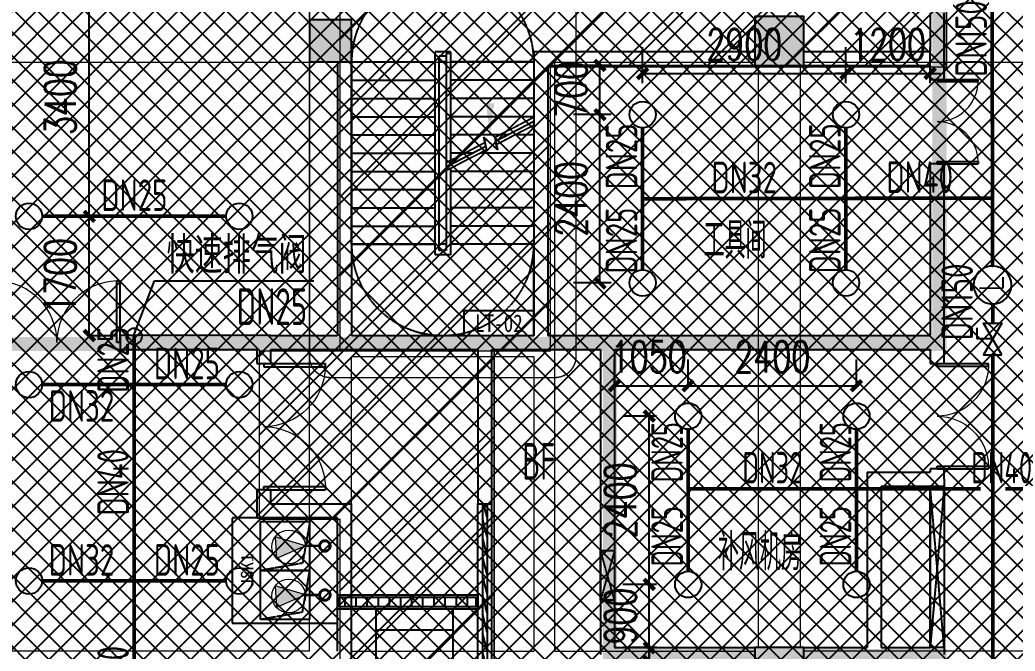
# Model space of a CAD drawing. Extents: x 6824721 to 16538177, y 2478193 to 6665639.
# Drawn here: x 8711935 to 8726125, y 2820001 to 2829001 of the extents above; entities that cross this region are included whole.
import ezdxf
from ezdxf.enums import TextEntityAlignment as Align

# ---------------------------------------------------------------- set-up
doc = ezdxf.new("R2010")
doc.units = 0
doc.header["$LTSCALE"] = 10
for name, pattern in [('CONTINOUS', [0]), ('DASH', [0.35, 0.25, -0.1]), ('排水', [1.1, 1, -0.1])]:
    doc.linetypes.add(name, pattern=pattern)
for name, color, linetype, lineweight in [('$0$A-PUB_HATCH', 8, 'Continuous', 0), ('GPS-污水', 2, '排水', 40), ('钢梁', 141, 'Continuous', 18)]:
    doc.layers.add(name, color=color, linetype=linetype, lineweight=lineweight)
for name, color, linetype in [('0-wo', 8, 'Continuous'), ('0-绿', 3, 'Continuous'), ('03小品', 2, 'Continuous'), ('PUB_HATCH', 8, 'Continuous'), ('S-梁-实线', 4, 'CONTINOUS'), ('S-梁-虚线', 4, 'DASH'), ('SRC-03F$0$A-SYMB-NUMB-T', 4, 'Continuous'), ('W-EQUIP_喷头', 7, 'Continuous'), ('W-EVALVE_喷淋', 7, 'Continuous'), ('W-PIPE-喷淋中', 6, 'Continuous'), ('W-TEXT_喷淋', 7, 'Continuous'), ('W-TWT_DIM', 3, 'Continuous'), ('W-TWT_LEAD', 3, 'Continuous'), ('W-VALVE_喷淋', 7, 'Continuous'), ('WALL', 9, 'Continuous'), ('画水辅助', 6, 'Continuous'), ('集水坑', 4, 'Continuous'), ('雨棚投影', 147, 'Continuous')]:
    doc.layers.add(name, color=color, linetype=linetype)
doc.styles.add('8B2_01', font='simhei.ttf', dxfattribs={"width": 0.8})
doc.styles.add('8B2_02', font='tssdeng.shx', dxfattribs={"width": 0.7, "bigfont": 'TSSDCHN.shx'})
doc.styles.add('_TCH_DIM_T3', font='SIMPLEX', dxfattribs={"width": 0.705882, "bigfont": 'GBCBIG'})
doc.styles.add('_TWT_PIPEDN', font='TSSDENG', dxfattribs={"width": 0.8, "height": 3.5, "bigfont": 'TSSDCHN'})
doc.styles.add('_TWT_SERIAL', font='TSSDENG', dxfattribs={"width": 0.8, "height": 3.5, "bigfont": 'TSSDCHN'})
doc.styles.add('SRC-03F$0$ECADI-TXT', font='simplex.shx', dxfattribs={"bigfont": 'hztxt.shx'})
doc.styles.get("Standard").update_dxf_attribs({"font": 'TSSDENG.shx', "width": 0.7, "bigfont": 'TSSDCHN.shx'})
doc.styles.add('黑体', font='simhei.ttf', dxfattribs={"width": 0.65})
doc.dimstyles.new('_TWT_ARCH&&150', dxfattribs={"dimtxt": 446.25, "dimasz": 150, "dimexe": 375, "dimexo": 450, "dimgap": 189.375, "dimtad": 1, "dimdec": 0, "dimzin": 0, "dimdsep": 46, "dimtxsty": '_TCH_DIM_T3', "dimblk": 'ARCHTICK', "dimcen": 0.09, "dimclrt": 7, "dimazin": 2, "dimtfac": 1, "dimtdec": 0, "dimtix": 1, "dimtmove": 2, "dimatfit": 3, "dimfxl": 0, "dimtolj": 1, "dimtzin": 0, "dimarcsym": 0})
pattern_1 = [(45, (8493122.4, 3120586.9), (-561.266, 561.266), [])]

# ---------------------------------------------------------------- blocks, each defined once
blk = doc.blocks.new('SRC-03F$0$ECADI-TAG-CODE')
at = {"layer": 'SRC-03F$0$A-SYMB-NUMB-T', "color": 1}
blk.add_lwpolyline([(3.41, 8.1), (13.41, 8.1), (13.41, 4.6), (3.41, 4.6)], close=True, dxfattribs=at)
at = {"layer": 'SRC-03F$0$A-SYMB-NUMB-T', "style": 'SRC-03F$0$ECADI-TXT', "width": 0.7}
blk.add_attdef('CODE', text='', height=2.5, dxfattribs=at).set_placement((8.41, 6.35), align=Align.MIDDLE_CENTER)
blk = doc.blocks.new('A$C5C451EB0')
at = {"layer": '03小品'}
h = blk.add_hatch(dxfattribs=at)
h.set_pattern_fill('ANSI31', color=8, scale=100, angle=495, style=0)
h.set_pattern_definition([(180, (-767005.92, 3086967.97), (-1e-13, -158.75), [])])
h.paths.add_polyline_path([(-170, -170), (-30, -170), (-30, 1770), (-170, 1770)])
at = {"layer": '03小品', "color": 4}
blk.add_lwpolyline([(0, 367), (0, -200), (-200, -200), (-200, 1800), (0, 1800), (0, 367)], dxfattribs=at)
blk.add_lwpolyline([(-30, 367), (-30, -170), (-170, -170), (-170, 1770), (-30, 1770)], close=True, dxfattribs=at)
at = {"layer": '雨棚投影', "linetype": 'DASH', "lineweight": -3, "ltscale": 2}
blk.add_line((0, 1800), (0, -200), dxfattribs=at)
blk = doc.blocks.new('A$C405108C4')
at = {"color": 252, "linetype": 'DASH'}
for points in [[(16550, -121800), (16350, -124100)], [(16550, -124100), (16350, -121800)], [(11850, -122714), (11650, -123424)], [(11850, -123424), (11650, -122714)]]:
    blk.add_lwpolyline(points, dxfattribs=at)
at = {"layer": '画水辅助', "color": 4}
for points in [[(16350, -121800), (16550, -121800), (16550, -124100), (16350, -124100)], [(11650, -122714), (11850, -122714), (11850, -123424), (11650, -123424)]]:
    blk.add_lwpolyline(points, close=True, dxfattribs=at)
blk = doc.blocks.new('_FZH')
blk.add_lwpolyline([(-0.5, -0.5), (0.5, -0.5), (0.5, 0.5), (-0.5, 0.5)], close=True)
at = {"layer": 'PUB_HATCH'}
blk.add_solid([(-0.5, -0.5), (0.5, -0.5), (-0.5, 0.5), (0.5, 0.5)], dxfattribs=at)
blk = doc.blocks.new('$WINLIB2D$00000039')
at = {"color": 0}
for points in [[(-0.5, 0.5), (-0.5, -0.5)], [(0.5, 0.5), (-0.5, 0.5)], [(0.5, -0.5), (0.5, 0.5)], [(-0.5, 0.1667), (0.5, 0.1667)], [(-0.3839, -0.1667), (-0.448, 0.1667)], [(-0.3159, -0.1667), (-0.38, 0.1667)], [(-0.2479, -0.1667), (-0.312, 0.1667)], [(-0.1799, -0.1667), (-0.244, 0.1667)], [(-0.1119, -0.1667), (-0.176, 0.1667)], [(-0.0439, -0.1667), (-0.108, 0.1667)], [(0.0241, -0.1667), (-0.04, 0.1667)], [(0.0921, -0.1667), (0.028, 0.1667)], [(0.16, -0.1667), (0.0959, 0.1667)], [(0.228, -0.1667), (0.1639, 0.1667)], [(0.296, -0.1667), (0.2319, 0.1667)], [(0.364, -0.1667), (0.2999, 0.1667)], [(0.432, -0.1667), (0.3679, 0.1667)], [(0.5, -0.1667), (0.4359, 0.1667)], [(-0.4519, -0.1667), (-0.5, 0.0836)], [(-0.5, -0.1667), (0.5, -0.1667)], [(0.5, -0.5), (-0.5, -0.5)]]:
    blk.add_lwpolyline(points, dxfattribs=at)
blk = doc.blocks.new('$DorLib2D$00000002')
for p, q in [((-0.5, 0), (-0.5, 0.4875)), ((-0.475, 0.4875), (-0.5, 0.4875)), ((-0.475, 0), (-0.475, 0.4875)), ((0.475, 0), (0.475, 0.4875)), ((0.475, 0.4875), (0.5, 0.4875)), ((0.5, 0), (0.5, 0.4875)), ((-0.5, 0), (-0.475, 0)), ((0.5, 0), (0.475, 0))]:
    blk.add_line(p, q)
at = {"lineweight": 13}
for centre, start, end in [((-0.4875, 0), 0, 88.53072), ((0.4875, 0), 91.46928, 180)]:
    blk.add_arc(centre, 0.4875, start, end, dxfattribs=at)
blk = doc.blocks.new('$SB01_1')
h = blk.add_hatch(color=256)
h.dxf.hatch_style = 1
h.paths.add_polyline_path([(-0.381, -0.323), (0.5, 0), (-0.381, 0.323)])
h.paths.add_polyline_path([(0, 0), (0.002, 0), (0.002, 0.001), (0, 0.001)], flags=24)
h.paths.add_polyline_path([(0, -0.002), (0.003, -0.002), (0.003, -0.001), (0, -0.001)], flags=24)
h.paths.add_polyline_path([(0, -0.003), (0.003, -0.003), (0.003, -0.002), (0, -0.002)], flags=24)
for p, q in [((0.5, 0), (-0.381, 0.323)), ((-0.381, 0.323), (-0.381, -0.323)), ((0.5, 0), (-0.381, -0.323))]:
    blk.add_line(p, q)
blk.add_circle((0, 0), 0.5)
at = {"flags": 1}
for tag, p in [('UNIT', (0, 0)), ('SPEC', (0, -0.002)), ('WHAT', (0, -0.003))]:
    blk.add_attdef(tag, p, '', height=0.001, dxfattribs=at)
blk = doc.blocks.new('人防集水坑')
at = {"layer": 'GPS-污水', "color": 8, "linetype": '排水', "const_width": 35}
for points in [[(307486, 701151), (307284, 701151)], [(307486, 700451), (307284, 700451)]]:
    blk.add_lwpolyline(points, dxfattribs=at)
at = {"layer": 'GPS-污水', "color": 8, "linetype": '排水'}
for centre in [(307561, 701151), (307561, 700451)]:
    blk.add_circle(centre, 75, dxfattribs=at)
at = {"layer": '集水坑', "color": 8, "linetype": 'DASH', "ltscale": 0.5}
blk.add_lwpolyline([(306241, 700051), (306241, 701551), (307741, 701551), (307741, 700051)], close=True, dxfattribs=at)
at = {"layer": '集水坑', "color": 8, "linetype": 'Continuous', "ltscale": 0.5}
for points in [[(306641, 701501), (306641, 700801), (307341, 700801), (307341, 701501)], [(306641, 700801), (306641, 700101), (307341, 700101), (307341, 700801)]]:
    blk.add_lwpolyline(points, close=True, dxfattribs=at)
at = {"layer": '集水坑', "color": 8, "linetype": 'DASH', "ltscale": 0.5}
for points in [[(307341, 700801), (307237, 701397), (306641, 701501)], [(307347, 700101), (307243, 700697), (306647, 700801)]]:
    blk.add_lwpolyline(points, dxfattribs=at)
at = {"layer": '$0$A-PUB_HATCH', "color": 8, "linetype": '排水', "xscale": -480.0000000000002, "yscale": 480.0000000000002, "zscale": 480.0000000000002, "rotation": 176.2535374729293}
for p in [(307045, 701164, 0), (307045, 700464, 0)]:
    blk.add_blockref('$SB01_1', p, dxfattribs=at)
blk = doc.blocks.new('42pk')
at = {"layer": '集水坑', "color": 8, "linetype": 'Continuous', "xscale": -1, "rotation": 180}
blk.add_blockref('人防集水坑', (110250, 1421725), dxfattribs=at)
at = {"layer": '0-绿', "color": 8, "linetype": 'DASH', "style": '黑体'}
blk.add_text('JSK1', height=179.2, rotation=90, dxfattribs=at).set_placement((416793, 720680, 0))
blk = doc.blocks.new('jkytk')
h = blk.add_hatch()
h.set_pattern_fill('ANSI31', color=252, scale=500)
h.set_pattern_definition(pattern_1)
h.paths.add_polyline_path([(8419764, 2839327), (8411114, 2839327), (8411114, 2832927), (8414114, 2832927), (8414114, 2836977), (8419764, 2836977)])
h = blk.add_hatch()
h.set_pattern_fill('ANSI31', color=252, scale=500)
h.set_pattern_definition(pattern_1)
h.paths.add_polyline_path([(8411114, 2815627), (8411114, 2830527), (8409964, 2830527), (8409964, 2832927), (8413314, 2832927), (8413314, 2815627)])
at = {"color": 1, "const_width": 20}
blk.add_lwpolyline([(8419764, 2839327), (8411114, 2839327), (8411114, 2832927), (8414114, 2832927), (8414114, 2836977), (8419764, 2836977)], close=True, dxfattribs=at)
blk.add_lwpolyline([(8411114, 2815627), (8411114, 2830527), (8409964, 2830527), (8409964, 2832927), (8413314, 2832927), (8413314, 2815627), (8411114, 2815627)], dxfattribs=at)
at = {"layer": 'WALL', "color": 1, "const_width": 200}
for points in [[(8397664, 2936327), (8397664, 2880827), (8403014, 2880827), (8403014, 2877127), (8414015, 2877127), (8414015, 2855577), (8419664, 2855577), (8419664, 2833027), (8414964, 2833027), (8414964, 2828577), (8419664, 2828577), (8419664, 2819527)], [(8403014, 2880827), (8397664, 2880827), (8397664, 2833027), (8419664, 2833027), (8419664, 2855577), (8414015, 2855577), (8414015, 2877127), (8403014, 2877127), (8403014, 2880827)], [(8397664, 2833027), (8397664, 2796726), (8417164, 2796726), (8417164, 2801677), (8425839, 2801652), (8425839, 2802402), (8425839, 2819527), (8419664, 2819527), (8419664, 2828577), (8414964, 2828577), (8414964, 2833027), (8397664, 2833027)]]:
    blk.add_lwpolyline(points, dxfattribs=at)
blk = doc.blocks.new('LIANGMOBAN')
at = {"layer": 'S-梁-实线', "lineweight": 18}
for p, q in [((1847191, 114428), (1849791, 114428)), ((1849791, 114428), (1849791, 110528)), ((1850091, 114428), (1852941, 114428)), ((1849791, 110528), (1847191, 110528))]:
    blk.add_line(p, q, dxfattribs=at)
at = {"layer": 'S-梁-虚线', "color": 8, "lineweight": 18}
for p, q in [((1839391, 114428), (1846591, 114428)), ((1846591, 106028), (1846591, 114428)), ((1847191, 110528), (1847191, 114428)), ((1850091, 106028), (1850091, 114428)), ((1852991, 114378), (1852991, 106078)), ((1853591, 106078), (1853591, 114378)), ((1853641, 114428), (1861316, 114428)), ((1847191, 106028), (1847191, 110228)), ((1847191, 110228), (1849791, 110228)), ((1849791, 110228), (1849791, 106028)), ((1846591, 106028), (1839391, 106028)), ((1847191, 106028), (1849791, 106028)), ((1850091, 106028), (1852941, 106028)), ((1861266, 106028), (1853641, 106028))]:
    blk.add_line(p, q, dxfattribs=at)
blk = doc.blocks.new('_ArchTick')
at = {"color": 0, "linetype": 'ByBlock', "const_width": 0.4}
blk.add_lwpolyline([(-0.5, -0.5), (0.5, 0.5)], dxfattribs=at)
blk = doc.blocks.new('*D680')
at = {"layer": 'Defpoints', "color": 0, "transparency": 16777216}
for p in [(8712444, 2826201), (8712925, 2826201), (8712444, 2824501)]:
    blk.add_point(p, dxfattribs=at)
at = {"layer": 'W-TWT_DIM', "color": 0, "lineweight": -2, "transparency": 16777216}
for p, q in [((8712894, 2826201), (8713300, 2826201)), ((8712925, 2824501), (8712925, 2826201)), ((8712894, 2824501), (8713300, 2824501))]:
    blk.add_line(p, q, dxfattribs=at)
at = {"layer": 'W-TWT_DIM', "color": 0, "lineweight": -2, "transparency": 16777216, "xscale": 150, "yscale": 150, "zscale": 150}
for p, rotation in [((8712925, 2826201), 90), ((8712925, 2824501), 270)]:
    blk.add_blockref('_ArchTick', p, dxfattribs=dict(at, rotation=rotation))
at = {"layer": 'W-TWT_DIM', "color": 7, "transparency": 16777216, "insert": (8712512, 2825351), "char_height": 446.2, "attachment_point": 5, "rotation": 90, "style": '_TCH_DIM_T3'}
blk.add_mtext('\\A1;1700', dxfattribs=at)
blk = doc.blocks.new('*D681')
at = {"layer": 'Defpoints', "color": 0, "transparency": 16777216}
for p in [(8712444, 2829601), (8712925, 2829601), (8712444, 2826201)]:
    blk.add_point(p, dxfattribs=at)
at = {"layer": 'W-TWT_DIM', "color": 0, "lineweight": -2, "transparency": 16777216}
for p, q in [((8712894, 2829601), (8713300, 2829601)), ((8712925, 2826201), (8712925, 2829601)), ((8712894, 2826201), (8713300, 2826201))]:
    blk.add_line(p, q, dxfattribs=at)
at = {"layer": 'W-TWT_DIM', "color": 0, "lineweight": -2, "transparency": 16777216, "xscale": 150, "yscale": 150, "zscale": 150}
for p, rotation in [((8712925, 2829601), 90), ((8712925, 2826201), 270)]:
    blk.add_blockref('_ArchTick', p, dxfattribs=dict(at, rotation=rotation))
at = {"layer": 'W-TWT_DIM', "color": 7, "transparency": 16777216, "insert": (8712512, 2827901), "char_height": 446.2, "attachment_point": 5, "rotation": 90, "style": '_TCH_DIM_T3'}
blk.add_mtext('\\A1;3400', dxfattribs=at)
blk = doc.blocks.new('*D914')
at = {"layer": 'Defpoints', "color": 0, "transparency": 16777216}
for p in [(8720906, 2819851), (8721464, 2819851), (8721464, 2818951)]:
    blk.add_point(p, dxfattribs=at)
at = {"layer": 'W-TWT_DIM', "color": 0, "lineweight": -2, "transparency": 16777216}
for p, q in [((8720906, 2819851), (8720906, 2820001)), ((8721014, 2819851), (8720531, 2819851)), ((8720906, 2818951), (8720906, 2819851)), ((8721014, 2818951), (8720531, 2818951)), ((8720906, 2818951), (8720906, 2818801))]:
    blk.add_line(p, q, dxfattribs=at)
at = {"layer": 'W-TWT_DIM', "color": 0, "lineweight": -2, "transparency": 16777216, "xscale": 150, "yscale": 150, "zscale": 150}
for p, rotation in [((8720906, 2819851), 270), ((8720906, 2818951), 90)]:
    blk.add_blockref('_ArchTick', p, dxfattribs=dict(at, rotation=rotation))
at = {"layer": 'W-TWT_DIM', "color": 7, "transparency": 16777216, "insert": (8720494, 2819401), "char_height": 446.2, "attachment_point": 5, "rotation": 90, "style": '_TCH_DIM_T3'}
blk.add_mtext('\\A1;900', dxfattribs=at)
blk = doc.blocks.new('*D1039')
at = {"layer": 'Defpoints', "color": 0, "transparency": 16777216}
for p in [(8723714, 2828238), (8720814, 2827651), (8723714, 2827651)]:
    blk.add_point(p, dxfattribs=at)
at = {"layer": 'W-TWT_DIM', "color": 0, "lineweight": -2, "transparency": 16777216}
for p, q in [((8720814, 2828101), (8720814, 2828613)), ((8723714, 2828101), (8723714, 2828613)), ((8720814, 2828238), (8723714, 2828238))]:
    blk.add_line(p, q, dxfattribs=at)
at = {"layer": 'W-TWT_DIM', "color": 0, "lineweight": -2, "transparency": 16777216, "xscale": 150, "yscale": 150, "zscale": 150, "rotation": 180}
blk.add_blockref('_ArchTick', (8720814, 2828238), dxfattribs=at)
at = {"layer": 'W-TWT_DIM', "color": 0, "lineweight": -2, "transparency": 16777216, "xscale": 150, "yscale": 150, "zscale": 150}
blk.add_blockref('_ArchTick', (8723714, 2828238), dxfattribs=at)
at = {"layer": 'W-TWT_DIM', "color": 7, "transparency": 16777216, "insert": (8722264, 2828651), "char_height": 446.2, "attachment_point": 5, "style": '_TCH_DIM_T3'}
blk.add_mtext('\\A1;2900', dxfattribs=at)
blk = doc.blocks.new('*D1040')
at = {"layer": 'Defpoints', "color": 0, "transparency": 16777216}
for p in [(8724914, 2828238), (8723714, 2827651), (8724914, 2827651)]:
    blk.add_point(p, dxfattribs=at)
at = {"layer": 'W-TWT_DIM', "color": 0, "lineweight": -2, "transparency": 16777216}
for p, q in [((8723714, 2828101), (8723714, 2828613)), ((8724914, 2828101), (8724914, 2828613)), ((8723714, 2828238), (8723564, 2828238)), ((8723714, 2828238), (8724914, 2828238)), ((8724914, 2828238), (8725064, 2828238))]:
    blk.add_line(p, q, dxfattribs=at)
at = {"layer": 'W-TWT_DIM', "color": 0, "lineweight": -2, "transparency": 16777216, "xscale": 150, "yscale": 150, "zscale": 150}
blk.add_blockref('_ArchTick', (8723714, 2828238), dxfattribs=at)
at = {"layer": 'W-TWT_DIM', "color": 0, "lineweight": -2, "transparency": 16777216, "xscale": 150, "yscale": 150, "zscale": 150, "rotation": 180}
blk.add_blockref('_ArchTick', (8724914, 2828238), dxfattribs=at)
at = {"layer": 'W-TWT_DIM', "color": 7, "transparency": 16777216, "insert": (8724314, 2828651), "char_height": 446.2, "attachment_point": 5, "style": '_TCH_DIM_T3'}
blk.add_mtext('\\A1;1200', dxfattribs=at)
blk = doc.blocks.new('*D1041')
at = {"layer": 'Defpoints', "color": 0, "transparency": 16777216}
for p in [(8720206, 2827651), (8720814, 2827651), (8720814, 2825251)]:
    blk.add_point(p, dxfattribs=at)
at = {"layer": 'W-TWT_DIM', "color": 0, "lineweight": -2, "transparency": 16777216}
for p, q in [((8720364, 2827651), (8719831, 2827651)), ((8720206, 2825251), (8720206, 2827651)), ((8720364, 2825251), (8719831, 2825251))]:
    blk.add_line(p, q, dxfattribs=at)
at = {"layer": 'W-TWT_DIM', "color": 0, "lineweight": -2, "transparency": 16777216, "xscale": 150, "yscale": 150, "zscale": 150}
for p, rotation in [((8720206, 2827651), 90), ((8720206, 2825251), 270)]:
    blk.add_blockref('_ArchTick', p, dxfattribs=dict(at, rotation=rotation))
at = {"layer": 'W-TWT_DIM', "color": 7, "transparency": 16777216, "insert": (8719794, 2826451), "char_height": 446.2, "attachment_point": 5, "rotation": 90, "style": '_TCH_DIM_T3'}
blk.add_mtext('\\A1;2400', dxfattribs=at)
blk = doc.blocks.new('*D1042')
at = {"layer": 'Defpoints', "color": 0, "transparency": 16777216}
for p in [(8720206, 2828351), (8720814, 2828351), (8720814, 2827651)]:
    blk.add_point(p, dxfattribs=at)
at = {"layer": 'W-TWT_DIM', "color": 0, "lineweight": -2, "transparency": 16777216}
for p, q in [((8720364, 2828351), (8719831, 2828351)), ((8720206, 2827651), (8720206, 2828351)), ((8720364, 2827651), (8719831, 2827651))]:
    blk.add_line(p, q, dxfattribs=at)
at = {"layer": 'W-TWT_DIM', "color": 0, "lineweight": -2, "transparency": 16777216, "xscale": 150, "yscale": 150, "zscale": 150}
for p, rotation in [((8720206, 2828351), 90), ((8720206, 2827651), 270)]:
    blk.add_blockref('_ArchTick', p, dxfattribs=dict(at, rotation=rotation))
at = {"layer": 'W-TWT_DIM', "color": 7, "transparency": 16777216, "insert": (8719794, 2828009), "char_height": 446.2, "attachment_point": 5, "rotation": 90, "style": '_TCH_DIM_T3'}
blk.add_mtext('\\A1;700', dxfattribs=at)
blk = doc.blocks.new('*D1043')
at = {"layer": 'Defpoints', "color": 0, "transparency": 16777216}
for p in [(8720909, 2823351), (8721464, 2823351), (8721464, 2820951)]:
    blk.add_point(p, dxfattribs=at)
at = {"layer": 'W-TWT_DIM', "color": 0, "lineweight": -2, "transparency": 16777216}
for p, q in [((8721014, 2823351), (8720534, 2823351)), ((8720909, 2820951), (8720909, 2823351)), ((8721014, 2820951), (8720534, 2820951))]:
    blk.add_line(p, q, dxfattribs=at)
at = {"layer": 'W-TWT_DIM', "color": 0, "lineweight": -2, "transparency": 16777216, "xscale": 150, "yscale": 150, "zscale": 150}
for p, rotation in [((8720909, 2823351), 90), ((8720909, 2820951), 270)]:
    blk.add_blockref('_ArchTick', p, dxfattribs=dict(at, rotation=rotation))
at = {"layer": 'W-TWT_DIM', "color": 7, "transparency": 16777216, "insert": (8720497, 2822151), "char_height": 446.2, "attachment_point": 5, "rotation": 90, "style": '_TCH_DIM_T3'}
blk.add_mtext('\\A1;2400', dxfattribs=at)
blk = doc.blocks.new('*D1044')
at = {"layer": 'Defpoints', "color": 0, "transparency": 16777216}
for p in [(8720909, 2820951), (8721464, 2820951), (8721464, 2820051)]:
    blk.add_point(p, dxfattribs=at)
at = {"layer": 'W-TWT_DIM', "color": 0, "lineweight": -2, "transparency": 16777216}
for p, q in [((8720909, 2820951), (8720909, 2821101)), ((8721014, 2820951), (8720534, 2820951)), ((8720909, 2820051), (8720909, 2820951)), ((8721014, 2820051), (8720534, 2820051)), ((8720909, 2820051), (8720909, 2819901))]:
    blk.add_line(p, q, dxfattribs=at)
at = {"layer": 'W-TWT_DIM', "color": 0, "lineweight": -2, "transparency": 16777216, "xscale": 150, "yscale": 150, "zscale": 150}
for p, rotation in [((8720909, 2820951), 270), ((8720909, 2820051), 90)]:
    blk.add_blockref('_ArchTick', p, dxfattribs=dict(at, rotation=rotation))
at = {"layer": 'W-TWT_DIM', "color": 7, "transparency": 16777216, "insert": (8720497, 2820501), "char_height": 446.2, "attachment_point": 5, "rotation": 90, "style": '_TCH_DIM_T3'}
blk.add_mtext('\\A1;900', dxfattribs=at)
blk = doc.blocks.new('*D1045')
at = {"layer": 'Defpoints', "color": 0, "transparency": 16777216}
for p in [(8721464, 2823785), (8720414, 2823351), (8721464, 2823351)]:
    blk.add_point(p, dxfattribs=at)
at = {"layer": 'W-TWT_DIM', "color": 0, "lineweight": -2, "transparency": 16777216}
for p, q in [((8720414, 2823801), (8720414, 2824160)), ((8721464, 2823801), (8721464, 2824160)), ((8720414, 2823785), (8721464, 2823785))]:
    blk.add_line(p, q, dxfattribs=at)
at = {"layer": 'W-TWT_DIM', "color": 0, "lineweight": -2, "transparency": 16777216, "xscale": 150, "yscale": 150, "zscale": 150, "rotation": 180}
blk.add_blockref('_ArchTick', (8720414, 2823785), dxfattribs=at)
at = {"layer": 'W-TWT_DIM', "color": 0, "lineweight": -2, "transparency": 16777216, "xscale": 150, "yscale": 150, "zscale": 150}
blk.add_blockref('_ArchTick', (8721464, 2823785), dxfattribs=at)
at = {"layer": 'W-TWT_DIM', "color": 7, "transparency": 16777216, "insert": (8720901, 2824198), "char_height": 446.2, "attachment_point": 5, "style": '_TCH_DIM_T3'}
blk.add_mtext('\\A1;1050', dxfattribs=at)
blk = doc.blocks.new('*D1046')
at = {"layer": 'Defpoints', "color": 0, "transparency": 16777216}
for p in [(8723864, 2823785), (8721464, 2823351), (8723864, 2823351)]:
    blk.add_point(p, dxfattribs=at)
at = {"layer": 'W-TWT_DIM', "color": 0, "lineweight": -2, "transparency": 16777216}
for p, q in [((8721464, 2823801), (8721464, 2824160)), ((8723864, 2823801), (8723864, 2824160)), ((8721464, 2823785), (8723864, 2823785))]:
    blk.add_line(p, q, dxfattribs=at)
at = {"layer": 'W-TWT_DIM', "color": 0, "lineweight": -2, "transparency": 16777216, "xscale": 150, "yscale": 150, "zscale": 150, "rotation": 180}
blk.add_blockref('_ArchTick', (8721464, 2823785), dxfattribs=at)
at = {"layer": 'W-TWT_DIM', "color": 0, "lineweight": -2, "transparency": 16777216, "xscale": 150, "yscale": 150, "zscale": 150}
blk.add_blockref('_ArchTick', (8723864, 2823785), dxfattribs=at)
at = {"layer": 'W-TWT_DIM', "color": 7, "transparency": 16777216, "insert": (8722664, 2824198), "char_height": 446.2, "attachment_point": 5, "style": '_TCH_DIM_T3'}
blk.add_mtext('\\A1;2400', dxfattribs=at)
blk = doc.blocks.new('$TwtSys$00000125')
blk.add_circle((0, 0, 0), 1)
blk = doc.blocks.new('$EVALVE$00000030')
for p in [(0, 0), (87, 124.3)]:
    blk.add_line(p, (0, 124.3))
blk.add_lwpolyline([(-125.2, -72.3), (125.2, 72.3), (125.2, -72.3), (-125.2, 72.3)], close=True)
for p in [(-125.2, 0), (125.2, 0)]:
    blk.add_point(p)
blk = doc.blocks.new('$EVALVE$00000027')
at = {"color": 7}
for p, q in [((-23.4, 104.4), (-23.4, -83.4)), ((-23.4, -83.4), (61.1, -83.4))]:
    blk.add_line(p, q, dxfattribs=at)
blk.add_lwpolyline([(-150, 0, 1), (150, 0, 1), (-150, 0, 0.808179)], format="xyb")
for p in [(-150, 0), (150, 0)]:
    blk.add_point(p)
blk = doc.blocks.new('*X173')
at = {"color": 0}
for p, q in [((67765, 41337), (67838, 41410)), ((67846, 41260), (67765, 41341)), ((67766, 41321), (67854, 41409)), ((67828, 41261), (67766, 41323)), ((67861, 41263), (67768, 41356)), ((67769, 41358), (67817, 41406)), ((67770, 41307), (67868, 41405)), ((67874, 41268), (67773, 41369)), ((67776, 41295), (67880, 41399)), ((67799, 41272), (67777, 41294)), ((67885, 41275), (67780, 41380)), ((67784, 41285), (67890, 41391)), ((67894, 41283), (67788, 41389)), ((67793, 41277), (67898, 41382)), ((67902, 41293), (67798, 41397)), ((67804, 41269), (67906, 41371)), ((67908, 41304), (67809, 41403)), ((67816, 41264), (67911, 41359)), ((67913, 41318), (67822, 41408)), ((67830, 41261), (67914, 41345)), ((67915, 41333), (67838, 41410)), ((67848, 41260), (67914, 41327)), ((67913, 41353), (67858, 41408)), ((67872, 41267), (67908, 41303))]:
    blk.add_line(p, q, dxfattribs=at)
blk = doc.blocks.new('$VALVE$00000374')
at = {"elevation": 0}
blk.add_lwpolyline([(-63.2, 0, 1), (63.2, 0, 1), (-63.2, 0, 1.063538)], format="xyb", dxfattribs=at)
at = {"color": 7}
for radius in [6.64, 4.98]:
    blk.add_circle((0, 0, 0), radius, dxfattribs=at)
for p in [(-63.2, 0, 0), (63.2, 0, 0)]:
    blk.add_point(p)
at = {"color": 7, "xscale": 0.0637181236379547, "yscale": 0.0637181236379547, "zscale": 0.0637181236379547}
blk.add_blockref('*X173', (-4322.6, -2633.8, 0), dxfattribs=at)

msp = doc.modelspace()

# ---------------------------------------------------------------- hatches: boundary and pattern name
h = msp.add_hatch()
h.set_pattern_fill('ANSI37', color=8, scale=150)
h.set_pattern_definition([(45, (8303016.86, 2710265.2), (-168.3798, 168.3798), []), (135, (8303016.86, 2710265.2), (-168.3798, -168.3798), [])])
h.paths.add_polyline_path([(8824414.1, 2949451.5), (8824414.1, 2935151.5), (8842714.1, 2935151.5), (8842714.1, 2879526.5), (8827964.1, 2879526.5), (8827964.1, 2881476.5), (8830839.1, 2881476.5), (8830939.1, 2886876.5), (8804334.6, 2886876.5), (8804142.3, 2820149.7), (8833564.1, 2820152.3), (8833564.1, 2817714.5), (8841204.8, 2810768), (8839163.9, 2808501.4), (8843102.6, 2804955), (8820829.2, 2780217.9), (8820829.2, 2770055.4), (8785124.6, 2730401.5), (8708264.1, 2730401.5), (8708264.1, 2736351.5), (8695014.1, 2750701.5), (8695014.1, 2775001.5), (8703014.1, 2775002.8), (8703014.1, 2949451.5), (8712039.3, 2949451.5)])

# ---------------------------------------------------------------- linework, layer by layer
at = {"layer": '0-wo', "color": 8}
for p, q in [((8724914.1, 2829101.5), (8724914.1, 2828551.5)), ((8725114.1, 2828451.5), (8725114.1, 2829101.5)), ((8718014.1, 2828521.5), (8718014.1, 2826906.7)), ((8718074.1, 2828521.5), (8718014.1, 2828521.5)), ((8718074.1, 2828521.5), (8718074.1, 2826937.9)), ((8719264.1, 2828551.5), (8722414.1, 2828551.5)), ((8719264.1, 2828551.5), (8719264.1, 2824501.5)), ((8723114.1, 2828551.5), (8724914.1, 2828551.5)), ((8716464.1, 2828401.5), (8716464.1, 2824501.5)), ((8716664.1, 2828401.5), (8716664.1, 2824501.5)), ((8718014.1, 2828401.5), (8718014.1, 2826906.7)), ((8719264.1, 2828401.5), (8718074.1, 2828401.5)), ((8719264.1, 2828401.5), (8719264.1, 2827556.2)), ((8725114.1, 2828151.5), (8725114.1, 2828451.5)), ((8719464.1, 2828351.5), (8722414.1, 2828351.5)), ((8719464.1, 2828351.5), (8719464.1, 2824501.5)), ((8723114.1, 2828351.5), (8724914.1, 2828351.5)), ((8724914.1, 2828351.5), (8724914.1, 2828151.5)), ((8719264.1, 2828141.5), (8718074.1, 2828141.5)), ((8724914.1, 2828151.5), (8725114.1, 2828151.5)), ((8719264.1, 2827881.5), (8718074.1, 2827881.5)), ((8719264.1, 2827621.5), (8718074.1, 2827621.5)), ((8718718.8, 2827272.9), (8719264.1, 2827556.2)), ((8718889.3, 2827361.5), (8718074.1, 2827361.5)), ((8718577.1, 2827199.3), (8718548, 2827331.1)), ((8718548, 2827331.1), (8718746.1, 2827149.2)), ((8718746.1, 2827149.2), (8718718.8, 2827272.9)), ((8718014.1, 2826906.7), (8718577.1, 2827199.3)), ((8718388.9, 2827101.5), (8718074.1, 2827101.5)), ((8725114.1, 2826951.5), (8724914.1, 2826951.5)), ((8724914.1, 2826951.5), (8724914.1, 2824501.5)), ((8725114.1, 2824401.5), (8725114.1, 2826951.5)), ((8715514.1, 2824501.5), (8713364.1, 2824501.5)), ((8713364.1, 2824501.5), (8713364.1, 2824301.5)), ((8715514.1, 2824501.5), (8716464.1, 2824501.5)), ((8716664.1, 2824501.5), (8718564.1, 2824501.5)), ((8718564.1, 2824501.5), (8719264.1, 2824501.5)), ((8719464.1, 2824501.5), (8720314.1, 2824501.5)), ((8720314.1, 2824501.5), (8724914.1, 2824501.5)), ((8725114.1, 2824101.5), (8725114.1, 2824401.5)), ((8713364.1, 2824301.5), (8715314.1, 2824301.5)), ((8715314.1, 2824301.5), (8715314.1, 2824101.5)), ((8715514.1, 2824101.5), (8715514.1, 2824301.5)), ((8715514.1, 2824301.5), (8716564.1, 2824301.5)), ((8716564.1, 2824301.5), (8718464.1, 2824301.5)), ((8718464.1, 2824301.5), (8718464.1, 2822101.5)), ((8718664.1, 2822101.5), (8718664.1, 2824301.5)), ((8718664.1, 2824301.5), (8719364.1, 2824301.5)), ((8719364.1, 2824301.5), (8720214.1, 2824301.5)), ((8720214.1, 2824301.5), (8720214.1, 2819951.5)), ((8720414.1, 2824301.5), (8720414.1, 2820051.5)), ((8720414.1, 2824301.5), (8724914.1, 2824301.5)), ((8724914.1, 2824301.5), (8724914.1, 2824101.5)), ((8715314.1, 2824101.5), (8715514.1, 2824101.5)), ((8724914.1, 2824101.5), (8725114.1, 2824101.5)), ((8724014.1, 2822551.5), (8724014.1, 2820051.5)), ((8724014.1, 2822551.5), (8724914.1, 2822551.5)), ((8725114.1, 2822601.5), (8724914.1, 2822601.5)), ((8724914.1, 2822601.5), (8724914.1, 2822551.5)), ((8725114.1, 2822451.5), (8725114.1, 2822601.5)), ((8725114.1, 2822451.5), (8725114.1, 2819951.5)), ((8715514.1, 2822301.5), (8715314.1, 2822301.5)), ((8715314.1, 2822301.5), (8715314.1, 2821901.5)), ((8715514.1, 2822101.5), (8715514.1, 2822301.5)), ((8724214.1, 2822351.5), (8724214.1, 2820051.5)), ((8724214.1, 2822351.5), (8724914.1, 2822351.5)), ((8724914.1, 2822351.5), (8724914.1, 2820051.5)), ((8715514.1, 2822101.5), (8716664.1, 2822101.5)), ((8716664.1, 2820001.5), (8716664.1, 2822101.5)), ((8718464.1, 2822101.5), (8718664.1, 2822101.5)), ((8715314.1, 2821901.5), (8716464.1, 2821901.5)), ((8716464.1, 2820001.5), (8716464.1, 2821901.5)), ((8716664.1, 2815648.7), (8716664.1, 2820601.5)), ((8718464.1, 2820601.5), (8716664.1, 2820601.5)), ((8717014.1, 2815977.2), (8717014.1, 2820601.5)), ((8718114.1, 2817001.5), (8718114.1, 2820601.5)), ((8718464.1, 2817337.7), (8718464.1, 2820601.5)), ((8718114.1, 2820301.5), (8717014.1, 2820301.5)), ((8720414.1, 2820051.5), (8722414.1, 2820051.5)), ((8723114.1, 2820051.5), (8724014.1, 2820051.5)), ((8724214.1, 2820051.5), (8724914.1, 2820051.5))]:
    msp.add_line(p, q, dxfattribs=at)
at = {"layer": '0-wo', "color": 8, "linetype": 'DASH'}
for p, q in [((8717854.1, 2828551.5), (8718074.1, 2828551.5)), ((8717854.1, 2825651.5), (8717854.1, 2828551.5)), ((8718074.1, 2828551.5), (8718074.1, 2826994.2)), ((8716664.1, 2825801.5), (8716664.1, 2828401.5)), ((8716664.1, 2828401.5), (8717854.1, 2828401.5)), ((8717914.1, 2828491.5), (8718014.1, 2828491.5)), ((8717914.1, 2825711.5), (8717914.1, 2828491.5)), ((8717914.1, 2825801.5), (8717914.1, 2828401.5)), ((8718014.1, 2828401.5), (8717914.1, 2828401.5)), ((8718014.1, 2828491.5), (8718014.1, 2826963.1)), ((8718014.1, 2828401.5), (8718014.1, 2826963.1)), ((8719264.1, 2828401.5), (8718074.1, 2828401.5)), ((8719264.1, 2828401.5), (8719264.1, 2827612.6)), ((8716664.1, 2828141.5), (8717854.1, 2828141.5)), ((8719264.1, 2828141.5), (8718074.1, 2828141.5)), ((8716664.1, 2827881.5), (8717854.1, 2827881.5)), ((8719264.1, 2827881.5), (8718074.1, 2827881.5)), ((8716664.1, 2827621.5), (8717854.1, 2827621.5)), ((8719264.1, 2827621.5), (8718074.1, 2827621.5)), ((8719264.1, 2827612.6), (8718707.6, 2827323.4)), ((8719264.1, 2827499.9), (8718730, 2827222.4)), ((8719264.1, 2827499.9), (8719264.1, 2825801.5)), ((8716664.1, 2827361.5), (8717854.1, 2827361.5)), ((8718565.9, 2827249.8), (8718014.1, 2826963.1)), ((8718780.8, 2827361.5), (8718074.1, 2827361.5)), ((8718746.1, 2827149.2), (8718548, 2827331.1)), ((8718548, 2827331.1), (8718588.2, 2827148.7)), ((8718707.6, 2827323.4), (8718746.1, 2827149.2)), ((8719264.1, 2827361.5), (8718997.7, 2827361.5)), ((8716664.1, 2827101.5), (8717854.1, 2827101.5)), ((8718588.2, 2827148.7), (8718014.1, 2826850.4)), ((8718280.5, 2827101.5), (8718074.1, 2827101.5)), ((8719264.1, 2827101.5), (8718497.3, 2827101.5)), ((8716664.1, 2826841.5), (8717854.1, 2826841.5)), ((8718014.1, 2826850.4), (8718014.1, 2825801.5)), ((8718014.1, 2826850.4), (8718014.1, 2825711.5)), ((8718074.1, 2826881.5), (8718074.1, 2825651.5)), ((8719264.1, 2826841.5), (8718074.1, 2826841.5)), ((8716664.1, 2826581.5), (8717854.1, 2826581.5)), ((8719264.1, 2826581.5), (8718074.1, 2826581.5)), ((8716664.1, 2826321.5), (8717854.1, 2826321.5)), ((8719264.1, 2826321.5), (8718074.1, 2826321.5)), ((8716664.1, 2826061.5), (8717854.1, 2826061.5)), ((8719264.1, 2826061.5), (8718074.1, 2826061.5)), ((8716664.1, 2825801.5), (8717854.1, 2825801.5)), ((8716664.1, 2825801.5), (8716664.1, 2824501.5)), ((8717854.1, 2825801.5), (8716664.1, 2825801.5)), ((8718014.1, 2825801.5), (8717914.1, 2825801.5)), ((8718014.1, 2825711.5), (8717914.1, 2825711.5)), ((8719264.1, 2825801.5), (8718074.1, 2825801.5)), ((8719264.1, 2825801.5), (8718074.1, 2825801.5)), ((8719264.1, 2824501.5), (8719264.1, 2825801.5)), ((8718074.1, 2825651.5), (8717854.1, 2825651.5)), ((8716664.1, 2824501.5), (8719264.1, 2824501.5))]:
    msp.add_line(p, q, dxfattribs=at)
at = {"layer": '0-wo', "color": 8, "linetype": 'DASH', "const_width": 20}
msp.add_lwpolyline([(8716364.1, 2823901.5), (8719564.1, 2823901.5, 0.4142136), (8719864.1, 2824201.5), (8719864.1, 2830801.5, 0.4142136), (8719564.1, 2831101.5), (8716364.1, 2831101.5, 0.4142136), (8716064.1, 2830801.5), (8716064.1, 2824201.5, 0.4142136)], format="xyb", close=True, dxfattribs=at)
at = {"layer": '0-wo', "color": 8}
for points in [[(8718639.1, 2828531.5, 0, 0, 0), (8718639.1, 2827361.5, 0, 120, 0), (8718639.1, 2827811.5, 0, 0, 0)], [(8717564.1, 2820602.6, 0, 0, 0), (8717564.1, 2817760.9, 0, 80, 0), (8717564.1, 2818060.9, 0, 0, 0)]]:
    msp.add_lwpolyline(points, format="xyseb", dxfattribs=at)
at = {"layer": '0-wo', "color": 8, "linetype": 'DASH'}
for centre, start, end in [((8717964.1, 2828401.5), 0, 180), ((8717964.1, 2825801.5), 180, 0)]:
    msp.add_arc(centre, 1300, start, end, dxfattribs=at)
at = {"layer": 'W-PIPE-喷淋中', "ltscale": 1.5, "const_width": 52.5}
for points in [[(8725803.1, 2826461.6), (8725793.7, 2831095.4)], [(8720814.1, 2827464), (8720814.1, 2826451.5)], [(8723714.1, 2827464), (8723714.1, 2826456.9)], [(8720814.1, 2826451.5), (8723714.1, 2826456.9)], [(8720814.1, 2826451.5), (8720814.1, 2825439)], [(8723714.1, 2826456.9), (8725803.1, 2826461.6)], [(8723714.1, 2826456.9), (8723714.1, 2825439)], [(8725805, 2825491), (8725803.1, 2826461.6)], [(8712251.6, 2826201.5), (8714876.6, 2826201.5)], [(8725806.7, 2824677.8), (8725806.1, 2824951)], [(8713564.1, 2823801.5), (8713564.1, 2824501.5)], [(8725809.5, 2823268.4), (8725807.6, 2824227.2)], [(8712251.6, 2823801.5), (8713564.1, 2823801.5)], [(8713564.1, 2823801.5), (8714876.6, 2823801.5)], [(8713564.1, 2821001.5), (8713564.1, 2823801.5)], [(8725809.5, 2808437.8), (8725809.5, 2823268.4)], [(8721464.1, 2823164), (8721464.1, 2822316.6)], [(8723864.1, 2823164), (8723864.1, 2822316.6)], [(8721464.1, 2822316.6), (8721464.1, 2821139)], [(8723864.1, 2822316.6), (8721464.1, 2822316.6)], [(8725633.3, 2822316.6), (8723864.1, 2822316.6)], [(8723864.1, 2822316.6), (8723864.1, 2821139)], [(8727989.1, 2822316.6), (8725985.8, 2822316.6)], [(8713564.1, 2821001.5), (8712251.6, 2821001.5)], [(8714876.6, 2821001.5), (8713564.1, 2821001.5)], [(8713564.1, 2818201.5), (8713564.1, 2821001.5)]]:
    msp.add_lwpolyline(points, dxfattribs=at)
at = {"layer": 'W-TWT_LEAD'}
for p, q in [((8713556.9, 2824494.1), (8713852.8, 2825279.8)), ((8713852.8, 2825279.8), (8716127.3, 2825279.8))]:
    msp.add_line(p, q, dxfattribs=at)

# ---------------------------------------------------------------- block references
msp.add_blockref('jkytk', (305383.7, -8645.8))
at = {"layer": '0-wo'}
msp.add_blockref('42pk', (8298472.7, 2100226.9), dxfattribs=at)
at = {"layer": '0-wo', "color": 8}
msp.add_blockref('A$C405108C4', (8708564.1, 2944151.5), dxfattribs=at)
for name, p, xscale, yscale, zscale, rotation in [('_FZH', (8716364.1, 2828701.5), 600, 600, 600, 90), ('_FZH', (8722764.1, 2828701.5), 700, 700, 700, 90), ('$DorLib2D$00000002', (8725014.1, 2827551.5), 1200, 1200, 200, 270), ('$DorLib2D$00000002', (8715414.1, 2823201.5), -1800, 1800, 200, 270), ('$DorLib2D$00000002', (8725014.1, 2823351.5), -1500, 1500, 200, 270), ('$WINLIB2D$00000039', (8718564.1, 2820101.5), 4000, -200, 4000, 270), ('_FZH', (8722764.1, 2819701.5), 700, 700, 700, 90)]:
    msp.add_blockref(name, p, dxfattribs=dict(at, xscale=xscale, yscale=yscale, zscale=zscale, rotation=rotation))
at = {"layer": '0-wo', "color": 8, "xscale": 1800, "yscale": 1800, "zscale": 200}
msp.add_blockref('$DorLib2D$00000002', (8712464.1, 2824401.5), dxfattribs=at)
at = {"layer": '0-wo', "color": 8}
ref = msp.add_blockref('SRC-03F$0$ECADI-TAG-CODE', (8719606.2, 2824041.5), dxfattribs=dict(at, xscale=-100, yscale=100, zscale=100))
ref.add_attrib('CODE', 'LT-02', dxfattribs={"layer": 'SRC-03F$0$A-SYMB-NUMB-T', "height": 250, "style": '8B2_01', "width": 0.8}).set_placement((8718765.3, 2824676.5), align=Align.MIDDLE_CENTER)
at = {"layer": '0-wo', "color": 8, "rotation": 90}
msp.add_blockref('A$C5C451EB0', (8718264.1, 2820801.5), dxfattribs=at)
at = {"layer": 'W-EQUIP_喷头', "xscale": 187.5, "yscale": 187.5, "zscale": 187.5}
for p in [(8720814.1, 2827651.5), (8723714.1, 2827651.5), (8712064.1, 2826201.5), (8715064.1, 2826201.5), (8720814.1, 2825251.5), (8723714.1, 2825251.5), (8712064.1, 2823801.5), (8715064.1, 2823801.5), (8721464.1, 2823351.5), (8723864.1, 2823351.5), (8712064.1, 2821001.5), (8715064.1, 2821001.5), (8721464.1, 2820951.5), (8723864.1, 2820951.5)]:
    msp.add_blockref('$TwtSys$00000125', p, dxfattribs=at)
at = {"layer": 'W-EVALVE_喷淋', "xscale": 1.8, "yscale": 1.8, "zscale": 1.8, "rotation": 90.11608178667404}
for name, p in [('$EVALVE$00000027', (8725803.7, 2825221)), ('$EVALVE$00000030', (8725805.3, 2824452.5))]:
    msp.add_blockref(name, p, dxfattribs=at)
at = {"layer": 'W-VALVE_喷淋', "xscale": -1.8, "yscale": -1.8, "zscale": 1.8, "rotation": 90}
msp.add_blockref('$VALVE$00000374', (8713564.1, 2824489.5), dxfattribs=at)
at = {"layer": '钢梁', "color": 6}
msp.add_blockref('LIANGMOBAN', (6869472.7, 2713973), dxfattribs=at)

# ---------------------------------------------------------------- texts
at = {"layer": '0-wo', "color": 6, "style": '8B2_02', "width": 0.6}
for s, p in [('工具间', (8721684, 2825596.6)), ('BF', (8719099.4, 2822444)), ('补风机房', (8721888.8, 2821150.4))]:
    msp.add_text(s, height=525, dxfattribs=at).set_placement(p)
at = {"layer": 'W-TEXT_喷淋'}
for s, style, width, p in [('DN150', '8B2_02', 0.7, (8725723.4, 2828190.3)), ('DN25', '8B2_02', 0.7, (8720739.1, 2826585)), ('DN25', '8B2_02', 0.7, (8723639.1, 2826587.8)), ('DN25', '8B2_02', 0.7, (8720739.1, 2825385)), ('DN25', '8B2_02', 0.7, (8723639.1, 2825387.8)), ('DN150', '8B2_02', 0.7, (8725524.7, 2824435.2)), ('DN25', '8B2_02', 0.7, (8713489.1, 2823685)), ('DN25', '_TWT_PIPEDN', 0.64, (8721389.1, 2822407.6)), ('DN25', '_TWT_PIPEDN', 0.64, (8723789.1, 2822407.6)), ('DN40', '8B2_02', 0.7, (8713489.1, 2821935)), ('DN25', '_TWT_PIPEDN', 0.64, (8721389.1, 2821207.6)), ('DN25', '_TWT_PIPEDN', 0.64, (8723789.1, 2821207.6)), ('DN50', '8B2_02', 0.7, (8713489.1, 2819135))]:
    msp.add_text(s, height=450, rotation=90, dxfattribs=dict(at, style=style, width=width)).set_placement(p)
for s, style, width, p in [('DN32', '8B2_02', 0.7, (8721797.1, 2826529.2)), ('DN40', '8B2_02', 0.7, (8724291.5, 2826534.3)), ('DN25', '8B2_02', 0.7, (8713097.6, 2826276.5)), ('DN25', '8B2_02', 0.7, (8713847.6, 2823876.5)), ('DN32', '8B2_02', 0.7, (8712347.6, 2823270.6)), ('DN32', '_TWT_PIPEDN', 0.64, (8722237.6, 2822391.6)), ('DN40', '_TWT_PIPEDN', 0.64, (8725500.1, 2822391.6)), ('DN32', '8B2_02', 0.7, (8712347.6, 2821076.5)), ('DN25', '8B2_02', 0.7, (8713847.6, 2821076.5))]:
    msp.add_text(s, height=450, dxfattribs=dict(at, style=style, width=width)).set_placement(p)
at = {"layer": 'W-TWT_LEAD', "color": 7, "style": '_TWT_SERIAL'}
for s, width, p in [('快速排气阀', 0.8, (8714028.1, 2825384.8)), ('DN25', 0.64, (8715027.2, 2824649.8))]:
    msp.add_text(s, height=525, dxfattribs=dict(at, width=width)).set_placement(p)

# ---------------------------------------------------------------- dimensions: what is measured, and where the dimension line sits
at = {"layer": 'W-TWT_DIM'}
for p1, p2, distance, picture, middle in [((8712443.5, 2826201.5), (8712443.5, 2829601.5), -481.1, '*D681', (8712512.1, 2827901.5)), ((8720814.1, 2827651.5), (8723714.1, 2827651.5), 587, '*D1039', (8722264.1, 2828651)), ((8723714.1, 2827651.5), (8724914.1, 2827651.5), 587, '*D1040', (8724314.1, 2828651)), ((8720814.1, 2825251.5), (8720814.1, 2827651.5), 607.9, '*D1041', (8719793.7, 2826451.5)), ((8712443.5, 2824501.5), (8712443.5, 2826201.5), -481.1, '*D680', (8712512.1, 2825351.5)), ((8721464.1, 2823351.5), (8723864.1, 2823351.5), 433.7, '*D1046', (8722664.1, 2824197.7)), ((8721464.1, 2820951.5), (8721464.1, 2823351.5), 554.9, '*D1043', (8720496.6, 2822151.5)), ((8721464.1, 2820051.5), (8721464.1, 2820951.5), 554.9, '*D1044', (8720496.6, 2820501.5)), ((8721464.1, 2818951.5), (8721464.1, 2819851.5), 557.8, '*D914', (8720493.7, 2819401.5))]:
    dim = msp.add_aligned_dim(p1=p1, p2=p2, distance=distance, dimstyle='_TWT_ARCH&&150', dxfattribs=at)
    dim.commit()
    dim.dimension.update_dxf_attribs({"geometry": picture, "text_midpoint": middle})
for base, p1, p2, angle, picture, middle in [((8720206.2, 2828351.5), (8720814.1, 2827651.5), (8720814.1, 2828351.5), 90, '*D1042', (8719793.7, 2828009.1)), ((8721464.1, 2823785.2), (8720414.1, 2823351.5), (8721464.1, 2823351.5), 0.00001, '*D1045', (8720900.9, 2824197.7))]:
    dim = msp.add_linear_dim(base=base, p1=p1, p2=p2, angle=angle, dimstyle='_TWT_ARCH&&150', dxfattribs=at)
    dim.commit()
    dim.dimension.update_dxf_attribs({"geometry": picture, "text_midpoint": middle, "dimtype": 129})

doc.saveas('drawing.dxf')
